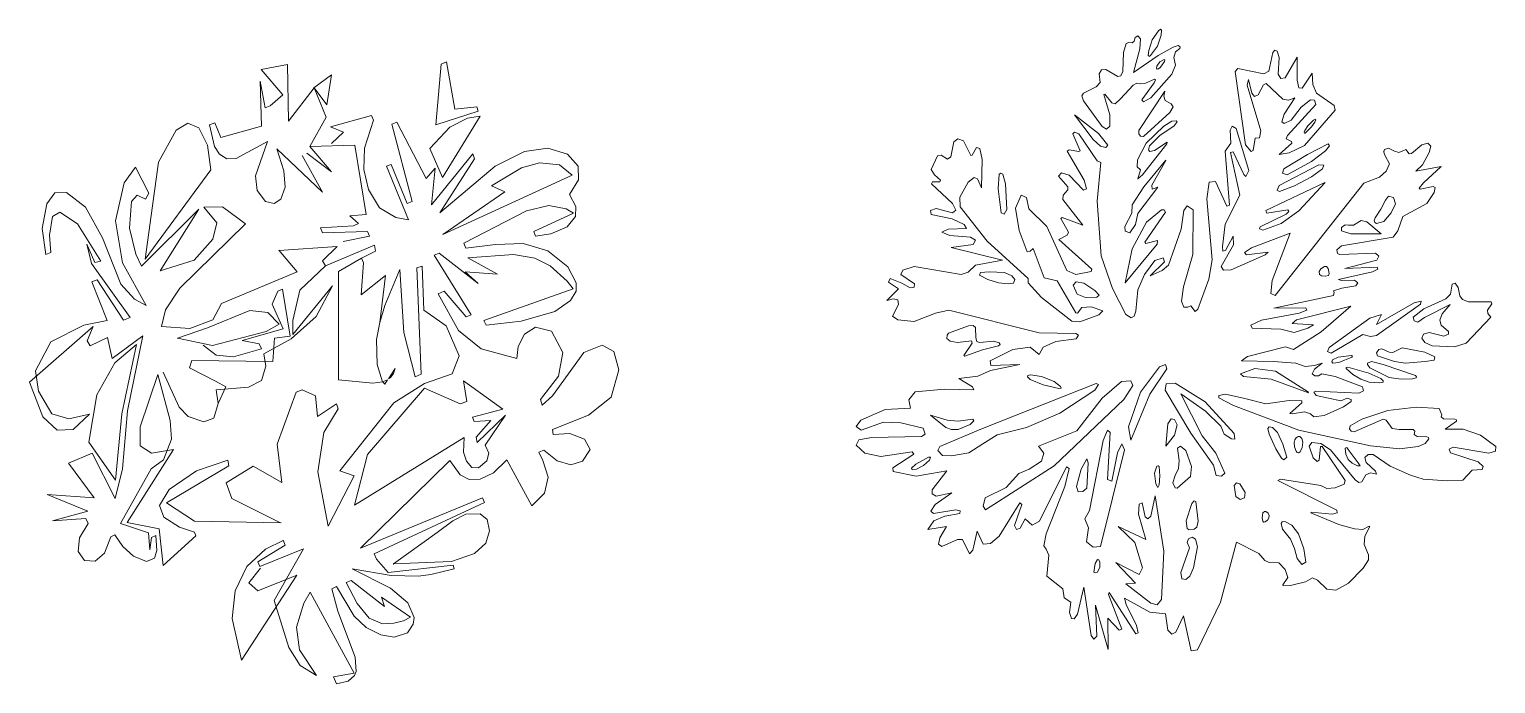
# Model space of a CAD drawing. Header units: millimetres. Extents: x -63086 to 144078, y -129912 to 13382.
# Drawn here: x 62177 to 64734, y -54727 to -53586 of the extents above; entities that cross this region are included whole.
import ezdxf

# ---------------------------------------------------------------- set-up
doc = ezdxf.new("R2010")
doc.units = ezdxf.units.MM
doc.layers.get('0').update_dxf_attribs({"lineweight": 0})
doc.layers.add('観葉植物', color=92, linetype='Continuous', lineweight=9)

# ---------------------------------------------------------------- blocks, each defined once
blk = doc.blocks.new('樹木平面（CAD素材.com）d3dfde2f')
at = {"color": 0, "linetype": 'ByBlock', "lineweight": -2}
for points in [[(-12.5, 340.8), (30.6, 308.6), (-7.3, 352.6), (20.8, 403.8), (-0.1, 455.1), (-44.9, 396.9), (-46.6, 495.6), (-92.3, 486.9), (-54.8, 442.6), (-76.6, 423.7), (-85.6, 419.9), (-94.1, 466.4), (-91.6, 388), (-162.6, 368.2), (-173.3, 393.8), (-182.5, 390.3), (-173.6, 352.9), (-164.7, 339.4), (-152.3, 331.4), (-135.9, 331.9), (-81.1, 361.1), (-102.1, 301.2), (-99.1, 276.1), (-84.9, 256.7), (-69.4, 253.1), (-58, 260.6), (-50.2, 281.6), (-53, 310.2), (-65.1, 348.5), (14.6, 272.7), (-20.8, 337.1)], [(286.2, 414.2), (283.8, 422), (245.4, 417.6), (230.7, 500.5), (221.7, 496.4), (212.5, 390.2), (286.2, 414.2), (285.5, 414.3)], [(-0.2, 454.8), (30.1, 477.7), (22.4, 425.3), (-0.1, 455.1)], [(-294.7, 156.2), (-271.1, 325.1), (-240.6, 381.3), (-220, 393.3), (-200.8, 385.1), (-185.8, 354.9), (-179.9, 311.7), (-294.7, 156.2), (-294.7, 156.5)], [(-54.1, -334.1), (-50.6, -342.6), (-98.2, -372), (-94.9, -380), (-18.6, -349.1), (-69.5, -439.1), (-43.9, -521.4), (-24.4, -552.3), (4.4, -569.8), (-25.4, -525), (-30.5, -486), (-17.7, -443.8), (-6.9, -424.8), (70.1, -565.7), (33.9, -572.1), (38.9, -584.3), (59.3, -580), (70.4, -570), (73.6, -562.8), (71.5, -538), (41.3, -457.7), (31, -418.6), (39.2, -414.8), (69.8, -466.3), (90.8, -486.4), (116.2, -499), (139.4, -503.3), (162.7, -495.5), (172.6, -480.7), (174.3, -468.6), (163.6, -443), (133.5, -417.8), (66.3, -384), (134.4, -395.6), (182.2, -396.7), (203.5, -393.6), (244.3, -384), (242.3, -377.5), (129, -390.6), (108.9, -367.1), (105, -357.9), (297.4, -268), (293.8, -260.2), (80.9, -348.1), (236.7, -194.8), (254.5, -219.8), (270.2, -228.4), (289.8, -227.4), (312.7, -216.7), (336.3, -193.8), (379.5, -274), (401.8, -252), (408.3, -224.3), (399, -195.2), (391.9, -180.4), (400.4, -177), (423.7, -195.5), (448, -202.7), (467.9, -196.2), (481.3, -176), (471.7, -157.8), (446.3, -148.2), (417.2, -149.9), (415.8, -141), (478.5, -116), (517.9, -84.5), (531.6, -36.9), (522.7, -4.7), (502.5, 6), (470.6, -6.4), (415.5, -82.4), (397.7, -98.5), (394.6, -88.6), (426.1, -48.2), (433.6, -6.4), (413.8, 30.3), (386.4, 37.8), (366.8, 25.1), (356.2, 3.6), (353.8, -17), (291.5, -0.2), (251.7, 31.6), (216.4, 95.7), (227.1, 100.2), (265.1, 55.6), (274, 59.1), (209.7, 162.9), (218.4, 166.5), (286, 113.5), (263.4, 134.3), (320, 130.2), (268.4, 158.5), (347.6, 164.4), (384.8, 157.8), (411.8, 144.3), (441.5, 118), (451.8, 104.5), (296.2, 49.3), (300.1, 40.8), (361.1, 48.1), (419.8, 65), (447, 84), (457, 100.2), (456.8, 114.6), (442.4, 142.5), (407.7, 170.8), (364.7, 183.3), (316.3, 182), (264.9, 175.1), (261.1, 183.8), (370.5, 240.4), (409.5, 249.6), (439.7, 243.9), (452.7, 236.6), (383.2, 204.4), (386.4, 196.1), (412.7, 200.5), (441.5, 212.8), (456.1, 230.4), (456.3, 248.2), (445.4, 269), (461.1, 294.3), (460.7, 318.3), (441.7, 339.1), (407.7, 349.6), (366.8, 343.9), (315.6, 318.3), (219.5, 236.8), (279.6, 331.1), (276.6, 339.6), (204.6, 250.9), (211, 314.7), (195.3, 296.9), (144.3, 395.3), (135.7, 391.6), (171.3, 256.9), (162.2, 253.2), (134.3, 321.3), (126.1, 318.3), (164.4, 224.5), (142.3, 228.6), (114, 245.5), (94.8, 277.9), (87, 312.8), (87.9, 349.6), (103.7, 398.7), (100, 406.7), (28.5, 386.8), (51.2, 377.5), (30.4, 357.8)], [(224.2, 298.7), (202.1, 349.2), (237, 386.4), (267.4, 402.2), (289.8, 405.4), (224.2, 298.7), (224.2, 299)], [(50.6, 187), (96.4, 196.1), (93.2, 204.6), (14.5, 201.8), (11, 210.7), (68.8, 214.5), (77.5, 218.2), (62.2, 231.9), (90.8, 233.8), (70.9, 354.8), (-7.3, 352.6), (-7.4, 352.7)], [(-57.2, -303.9), (-208.3, -300.8), (-257.6, -269), (-148.6, -204.2), (-150.2, -194.4), (-205.2, -212.9), (-253, -245.8), (-269.9, -273.6), (-262.2, -293.6), (-234.5, -311.1), (-208.8, -319.8), (-206.2, -326.5), (-263.2, -378.4), (-270.4, -314.2), (-325.9, -302.9), (-245.3, -175.9), (-283.3, -182.1), (-303.3, -169.3), (-303.3, -136.4), (-272.3, -45.3), (-250.9, -125.3), (-248.5, -158), (-262.9, -194), (-283.9, -209.4), (-337.9, -305), (-288.6, -321.4), (-286.5, -351), (-283.8, -329.3), (-276, -325.9), (-274.2, -352.2), (-278.5, -365.2), (-292.4, -370.9), (-314.8, -361.8), (-333.3, -345.3), (-347.3, -324.5), (-354.3, -328.4), (-365.3, -356.5), (-381.8, -370.7), (-400.3, -369.5), (-411.7, -354), (-409.4, -329.8), (-394.3, -304.7), (-398, -296.2), (-456.4, -300.3), (-394.5, -283.4), (-465.6, -254.2), (-383.8, -260.3), (-428.1, -199.6), (-386.8, -182.5), (-346.8, -261.3), (-334, -209.6), (-325.5, -108.3), (-298.8, 22.7), (-352.2, -16.9), (-360.5, 19.6), (-390.8, 4.7), (-395.9, 13.5), (-385.1, 38.6), (-496.6, -58.5), (-473, -118.6), (-447.8, -142.3), (-420.1, -141.2), (-391.8, -114), (-427.8, -122.2), (-457.6, -113.5), (-480.7, -73.9), (-485.8, -38.5), (-459.1, 11.9), (-401.6, 41.2), (-361, 49.4), (-387.7, 116.7), (-378.4, 119.8), (-332.2, 49.9), (-320.9, 54.1), (-388.2, 148.6), (-396.4, 182.5), (-382.6, 150.2), (-371.8, 152.7), (-412.9, 218), (-443.7, 238), (-456, 230.3), (-461.7, 197.9), (-459.1, 167.6), (-467.9, 164), (-474.5, 209.8), (-466.3, 252.9), (-451.9, 271.9), (-431.9, 272.5), (-398.5, 246.8), (-369.2, 193.3), (-337.3, 112.6), (-313.2, 86.4), (-292.6, 75.6), (-334.2, 149.6), (-346.6, 223.1), (-331.2, 289.4), (-311.6, 316.7), (-288.5, 271.4), (-294.2, 260.6), (-308.5, 267.8), (-318.3, 256.5), (-321.9, 210.3), (-311.1, 165.1), (-300.8, 144), (-201.1, 243.2), (-268.5, 135.8), (-209.4, 154.3), (-176.5, 191.3), (-169.8, 219.5), (-192.4, 246.8), (-159.5, 247.3), (-119.9, 218), (-234, 105.4), (-259.2, 67.9), (-266.4, 38.6), (-216.6, 35), (-176.5, 50.5), (-161.6, 78.7), (-29.5, 134.2), (-61.4, 171.7), (-61.4, 171.2)], [(224.4, 199.1), (450.3, 302.6), (428.1, 320.9), (393.4, 324.1), (361.9, 315.2), (309.6, 283.9), (332.4, 273.6), (224.8, 198.9)], [(-61.1, 171.2), (-61.4, 171.2), (40.2, 178.4), (14.5, 153.2), (20.1, 144.5), (105.4, 180.5), (107, 170.2), (82.8, 157.9), (42.7, 134.4), (42.4, -54.1), (102.7, -60.3), (119.8, -57.9), (123.2, -62), (128, -54.1), (119.1, -57.9), (110.2, -27.4), (108.8, 16.1), (114.7, 45.8), (114.6, 46.6)], [(-58.4, -303.9), (-143.3, -261.5), (-153.6, -234.2), (-106.3, -205), (-56.4, -233.2), (-64.2, -166.4), (-31.3, -76), (-21, -71.9), (2.7, -82.1), (6.2, -118.1), (39.1, -96), (42.2, -104.7), (17, -146.4), (6.8, -214.7), (24.7, -309.8), (70, -221.9), (44.8, -213.2), (138.8, -94.5), (192.3, -60.5), (240.6, -43.6), (252.9, -12.2), (230.3, 39.7), (191.3, 67.4), (188.7, 144), (179.4, 140.9), (186.6, -44.6), (176.3, -49.2), (156.3, 28.4), (149.6, 138.3), (123.4, 75.6), (114.7, 45.8), (124.4, 127.5), (82.3, 94.1), (86.4, 149.6), (82.8, 157.9)], [(-54.9, 103.9), (-41.5, 21.6), (-69.1, 18.2), (-72.1, -22.2), (-213.2, -20.6), (-217.1, -33.4), (-171, -57), (-154.2, -66.7), (-167.1, -95.8), (-170.5, -71.5), (-114.4, -67), (-91.7, -55.4), (-84.2, -30.7), (-87.6, -8.8), (-40, 17.2), (3.5, 56.3), (31.9, 109.7), (-36.9, 24.8), (-37.3, 49.4), (-24.9, 102.2), (20.1, 144.5), (19.6, 144.3)], [(-54.9, 103.6), (-63.1, 100.2), (-73.1, 77.6), (-53.9, 34.4), (-125.7, 14.3), (-95.7, 8.4), (-91.9, -0.3), (-140.7, -14.2), (-170.7, -11.3), (-193.7, 6.1)], [(-238, 18.1), (-185.9, 36.2), (-111.9, 66.4), (-80.8, 62.9), (-61.2, 42.7), (-83.8, 30), (-177.4, 5.4), (-238, 18.1), (-238, 17.7)], [(-393.1, -163.3), (-378.7, -80.6), (-347.8, -24.6), (-309.8, 7.3), (-335.5, -113.5), (-346.3, -229.6), (-393.1, -163.3), (-393.1, -162.8)], [(-263, -41), (-235.3, -102), (-219.5, -118.1), (-192.1, -127.3), (-174.7, -121.2), (-167.1, -95.8)], [(129.5, -52.4), (141.5, -34.8), (138.3, -43.3), (133.6, -49.6), (129.5, -52.4), (129.5, -52.4)], [(138.7, -375.5), (214.7, -320.7), (242.1, -300.1), (264.8, -288.5), (289.8, -288.1), (302.1, -298.1), (306.2, -317.6), (299.4, -339.2), (279.8, -357), (239.8, -371.4), (138.7, -375.5), (138.3, -376.2)], [(-54.2, -334.3), (-84.8, -349.8), (-117.4, -380), (-137.5, -422.3), (-143, -470.4), (-126.8, -543.5), (-30.2, -394.8), (-98.2, -422.3), (-114, -408.1), (-93.4, -383)], [(56.2, -407.9), (64.7, -404.3), (122.7, -449.7), (117.7, -433.5), (168.4, -468.4), (155.8, -474.4), (139.1, -478.9), (119.3, -480.1), (96, -469.8), (75, -444.7), (56.2, -407.9), (56.7, -407.7)]]:
    blk.add_lwpolyline(points, dxfattribs=at)
blk.add_lwpolyline([(254.6, -96.4), (192.6, -69), (93.3, -184.4), (70.6, -272.8), (261.5, -155), (260.4, -180.3), (265.6, -196.1), (275.2, -207), (286.8, -207.7), (301.2, -195.7), (305, -182), (298.5, -168), (333.8, -115.9), (284.4, -163.9), (282.7, -154.6), (308.1, -125.5), (278.9, -126.9), (276.5, -119.3), (329.3, -105.6), (260.4, -56), (266.3, -92.3)], close=True, dxfattribs=at)
blk = doc.blocks.new('樹木平面（CAD素材.com）4b1b56ac')
at = {"color": 0, "linetype": 'ByBlock', "lineweight": -2}
for points in [[(-125.4, 387.7), (-117.8, 383.1), (-112.1, 387.9), (-112, 408), (-122.9, 443.5), (-121.2, 443.8), (-108.5, 428.9), (-102.9, 427.2), (-93.4, 435.5), (-71.7, 459.8), (-65.3, 463.2), (-58.5, 462.1), (-50.1, 463.2), (-34.1, 470), (-32.7, 468.9), (-35.1, 463.5), (-56.3, 433.9), (-53.4, 430.7), (-40.7, 437.8), (-4.2, 478.9), (2.6, 494.7), (-0.6, 507.6), (2.3, 517.8), (9.8, 523.3), (10.5, 526.6), (7.2, 528.6), (-1.8, 526), (-28.2, 511.3), (-70.8, 481.9), (-59.7, 522.8), (-58.9, 540.2), (-63.4, 545.5), (-67.8, 542.9), (-69.9, 536.3), (-73.3, 533.6), (-79, 533.9), (-83.6, 532), (-88.3, 516.6), (-89.7, 483.2), (-92.9, 475.8), (-98.3, 474.9), (-118.9, 487), (-126.7, 486.3), (-130.8, 479.6), (-129.1, 464.2), (-135.9, 456.9), (-157.9, 445.6), (-161.2, 440.9), (-158.3, 432.1), (-125.4, 387.7), (-125.3, 387.7)], [(214.7, 508.3), (214.3, 468.3), (217.7, 455.1), (223.4, 454.6), (240.5, 480.7), (242.1, 460.8), (248.5, 445.5), (278.9, 424.3), (281, 416), (227.1, 354.6), (200.8, 341.6), (183.4, 338.4), (205.4, 358.5), (204.9, 361.4), (195.5, 366), (197.6, 372), (246.9, 426.1), (244.9, 433.2), (237.6, 434.3), (221.3, 421.1), (204.2, 398.7), (191.7, 393), (187.8, 395.7), (191.7, 409), (210.2, 437.7), (199.2, 433.4), (189.6, 435.2), (160.6, 462.6), (155.8, 460.1), (146.7, 442.5), (140.3, 439.8), (135.5, 445.5), (129.8, 469.7), (127.2, 459.4), (151, 380.2), (148.9, 367.8), (141.2, 367.2), (137.5, 345.5), (134.3, 344.1), (124.5, 355.3), (106.2, 483.4), (111.3, 488.9), (156.5, 479.3), (165.2, 483.9), (171.8, 516.5), (175.4, 520.9), (179.6, 518.8), (183.2, 508.1), (181.1, 478.8), (186.2, 471.1), (193.7, 472.5), (214.7, 508.3), (214.5, 508.1)], [(-61.7, 380.6), (-16.5, 449.2), (-17.9, 440.2), (-15.6, 432.8), (-5.2, 426.8), (-2, 422.1), (-7.5, 412.2), (-53.5, 369.9), (-58.8, 370.7), (-61.6, 374.8), (-61.7, 380.6), (-61.6, 380.9)], [(365.3, 344.1), (368, 336.1), (375.6, 322.6), (370, 309.6), (358.1, 299.3), (330.8, 288.9), (176.4, 93), (168.5, 96.1), (170.9, 119.1), (202.4, 201.3), (134.9, 175.9), (122.8, 167.9), (126.4, 163.8), (163.7, 168.4), (158.6, 163.6), (99.3, 137.8), (85.8, 136.9), (82.1, 143.3), (103.4, 181.4), (102.9, 196.5), (89.7, 171.4), (85.1, 169.8), (84, 178.4), (89, 217.3), (114.8, 268), (98.3, 342.2), (102.9, 343.3), (121.6, 303.8), (125.1, 300.2), (130.3, 310.7), (108.2, 383.8), (100.9, 388.3), (97.9, 381), (98.8, 358.4), (88.8, 344.5), (96.7, 250.2), (91.9, 248.8), (72.3, 291.5), (61.1, 290.3), (57, 261.6), (66, 154.7), (60.5, 121.1), (41, 69), (36.6, 64.6), (28.9, 74.6), (23.7, 72.4), (16.7, 72.4), (13, 82.8), (16.1, 107.6), (32.7, 164.3), (33, 242.2), (22.9, 249.2), (17, 241.3), (12.2, 208.6), (-9.7, 145.8), (-20.9, 136.6), (-41.9, 127.3), (-17, 151.3), (-19.3, 158.6), (-33.5, 153.8), (-52, 129.3), (-63.4, 102.8), (-66.6, 65.4), (-69.8, 56.5), (-74.8, 53.7), (-84.4, 59.4), (-107.3, 104.9), (-127.1, 162), (-134.4, 257.5), (-128.1, 324.6), (-134.2, 327.6), (-166.4, 374.9), (-173.7, 377.8), (-176.9, 374.9), (-164.1, 345.2), (-166, 343.8), (-182.9, 347), (-186.8, 344.5), (-156.8, 293.8), (-152.9, 278.7), (-158.4, 276.2), (-183.1, 302.5), (-196.3, 306.8), (-201.6, 301.1), (-185.4, 282.4), (-185.4, 276.9), (-193.8, 268), (-194.1, 260.2), (-159.3, 215.4), (-195.4, 228.7), (-197.7, 226.9), (-184.2, 203.3), (-186.8, 198.1), (-201.1, 190.3), (-143.4, 138.5), (-145, 134.4), (-171.4, 129.3), (-187.4, 136.6), (-222.2, 213.2), (-253.7, 244.2), (-257.3, 263.4), (-267.1, 267.5), (-277, 245.1), (-270.3, 206.1), (-256.6, 169.1), (-251.4, 170.2), (-245.7, 175), (-226.9, 123.4), (-203.9, 118.4), (-171.7, 62.4), (-168.5, 62), (-160.9, 72), (-144.7, 73.2), (-124.4, 65.8), (-131.5, 59.2), (-164.8, 47.1), (-178.3, 48), (-231.3, 89.4), (-254.8, 114.9), (-254.6, 122.3), (-326.3, 187.8), (-373.4, 247.4)], [(-173.7, 407.6), (-141.5, 365.1), (-128.5, 353.3), (-119.3, 350.8), (-115.5, 355.1), (-131.7, 375.2), (-173.7, 407.6), (-173, 407.4)], [(-63.5, 296.5), (-59, 311.7), (-64.5, 317.4), (-64, 329.5), (-48.6, 358.3), (-18.2, 388.2), (-4.2, 397), (3.6, 397.3), (5.1, 395.5), (0.1, 388.5), (-25.2, 372), (-42.8, 353.8), (-44.7, 346.9), (-42.5, 344), (-34.5, 345.8), (-12.5, 360.3), (-12.8, 357), (-55, 303.2), (-63.5, 296.5), (-63.8, 296.2)], [(229.2, 376.2), (239.4, 387.1), (245.2, 395), (247.2, 399.1), (246.2, 400.2), (242.9, 398.5), (233, 388.6), (227.9, 380.5), (226.7, 377.6), (227.3, 376.1), (229.1, 376), (229.2, 376)], [(-387.7, -251.5), (-415.1, -257.4), (-422.2, -253.3), (-422.2, -246.2), (-396.2, -212.8), (-450.2, -222.3), (-490.3, -214.2), (-490.7, -208.1), (-453.9, -183.8), (-456.9, -179.7), (-511.3, -187.8), (-539.3, -182.1), (-554.5, -168.2), (-550.1, -158.8), (-528.1, -154.7), (-440.4, -153.1), (-434.3, -149.3), (-438, -138.9), (-476.8, -129.1), (-507.2, -128.4), (-546, -142.3), (-554.8, -135.5), (-546.7, -124.7), (-504.2, -105.8), (-459.6, -103.8), (-462.7, -89.3), (-451.9, -75.1), (-400.6, -70.7), (-349.2, -71.7), (-351.9, -66.3), (-375.6, -51.8), (-342.2, -47.7), (-320.6, -37.9), (-268.9, -27.5), (-319.9, -29.2), (-321.2, -21.4), (-281.4, -1.5), (-251, 2.9), (-235.5, -10.3), (-228.4, 2.9), (-206.5, 12.3), (-171, 17.4), (-167, 23.8), (-171.7, 26.2), (-235.5, 27.5), (-392.8, 67), (-416.1, 62), (-453.5, 47.5), (-481.9, 50.5), (-491, 56.6), (-480.5, 76.8), (-481.9, 85.3), (-490, 86.9), (-501.1, 84.2), (-480.5, 104.2), (-498.4, 116.3), (-495.4, 122.7), (-475.1, 114.3), (-460.6, 106.2), (-453.2, 107.2), (-452.9, 113.3), (-476.8, 129.5), (-473.5, 137.2), (-453.5, 143.3), (-371.2, 129.1), (-359.4, 133.5), (-346.2, 145.7), (-299.3, 154.5), (-389.1, 176.7), (-350.7, 181.5), (-346.3, 189), (-355.5, 194.5), (-391.5, 197.6), (-405.2, 203), (-394.2, 208.5), (-362.4, 209.6), (-366.5, 216.7), (-387.2, 226.6), (-423.7, 234), (-425.2, 241.2), (-415, 244.7), (-386.4, 237.1), (-380.8, 241.6), (-386.4, 253.4), (-423.4, 287.3), (-421.7, 290.8), (-408.9, 291), (-407.6, 294.2), (-417.9, 303.5), (-423.6, 312.7), (-412.9, 336.4), (-406.5, 337.6), (-395.4, 330.6), (-389.6, 334.7), (-384.1, 361), (-377.1, 366), (-367.5, 362.4), (-354.9, 336.8), (-352.1, 337.3), (-344.5, 351.1), (-338.9, 349.3), (-335.1, 330.1), (-336.1, 280.8), (-342.8, 296.5), (-349.1, 298.4), (-359.1, 290.4), (-374.1, 264.5), (-373.4, 247.4), (-373.4, 247.4)], [(-387.6, -251.3), (-416.9, -271.9), (-424.3, -283.4), (-419.6, -287.5), (-380.5, -281), (-373, -282.7), (-374, -287.5), (-399.7, -292.2), (-418.9, -300.3), (-429.7, -315.5), (-397, -310.1), (-408.8, -330), (-410.8, -340.8), (-405.4, -345.2), (-378.1, -332.7), (-369, -333), (-357.2, -357.7), (-351.1, -351.6), (-343.7, -318.2), (-333.2, -340.8), (-320.4, -339.8), (-305.2, -326.9), (-269.4, -268.9), (-265.4, -271.9), (-278.2, -308.4), (-274.8, -315.5), (-268.7, -313.1), (-260, -296.6), (-247.5, -308), (-235, -300.6), (-187.7, -205.8), (-183, -208.8), (-190.4, -240.5), (-223.5, -323.2), (-227.6, -343.8), (-223.2, -349.9), (-218.8, -360.4), (-222.2, -396.5), (-194.1, -418.8), (-191.8, -434.6), (-180, -442.4), (-182.7, -459.9), (-178.9, -470.4), (-174.2, -471.4), (-168.8, -463.3), (-157.7, -415.7), (-144.9, -500.1), (-140.1, -506.9), (-134.7, -501.5), (-137.1, -447.1), (-115.1, -524.8), (-115.8, -470.1), (-95.9, -491), (-91.5, -489), (-114.8, -428.6), (-113.1, -425.2), (-66.9, -497.4), (-62.8, -495.7), (-65.9, -482.9), (-83.8, -446.4), (-86.8, -435), (-42.6, -459.6), (-15.2, -462.3), (-11.2, -491), (-4.1, -498.1), (2.7, -494.4), (16.2, -465.7), (29.7, -526.8), (40.5, -525.1), (81, -442.4), (108.8, -337.7), (147.8, -357.1), (158.4, -369.2), (165.7, -372.9), (182.8, -373.5), (193.7, -385), (198, -398.9), (189.3, -411.9), (189.9, -413.8), (203.1, -413.1), (228.8, -406.9), (241.3, -399.6), (249.9, -403.9), (266.3, -419.5), (282.1, -421.4), (303.8, -409), (329.4, -382.8), (338.7, -368.1), (339.1, -359.6), (331.6, -341.5), (332.4, -326.8), (341.2, -310.3), (340.1, -309.6), (329, -315.1), (314.6, -314.3), (287.1, -306.8), (238.6, -286.3), (239.1, -285.1), (275.8, -288.9), (284.1, -286.5), (283.7, -281.7), (180.7, -229.8), (185.3, -227.6), (256, -238.7), (266.5, -243.9), (280.9, -242.9), (296.2, -236.1), (298.2, -230), (258, -170.4), (255.3, -170.4), (252.9, -194.7), (249.4, -196.7), (242.2, -190.2), (235.3, -170), (240, -163.4), (255.9, -165.5), (272.5, -176.3), (315.9, -228.6), (322, -233.3), (327.4, -232.1), (334.2, -219.8), (342.6, -216.5), (352.8, -218.6), (351, -213.5), (335.1, -198.3), (332.5, -189.8), (338.1, -184.5), (346.8, -184.8), (376.5, -204.9), (412.3, -220.5), (434.5, -227.3), (476.1, -230.7), (503.5, -229.2), (519.6, -211.8), (536.9, -210.6), (539, -205.4), (529.9, -197.4), (482.2, -181.5), (479.7, -175.1), (486.3, -171.6), (549, -182.4), (560.4, -179), (560.7, -170.6), (534.4, -150.9), (504.3, -140.4), (472.8, -140.3), (492.4, -126.6), (492.6, -124.2), (489.4, -122.7), (469.8, -122.1), (465.7, -119), (466.8, -115.1), (462.4, -104.1), (422.1, -101.9), (372.9, -107.6), (327.4, -123), (307, -134.6), (305.8, -139.8), (308.5, -144), (313.8, -145.1), (364.2, -122.9), (369.6, -124.4), (380.4, -139.5), (392.5, -141.2), (416.7, -140.9), (419.8, -143.7), (418.8, -149.6), (423.9, -152.9), (440.4, -153.6), (443.7, -155.1), (444, -157.4), (437.7, -165.5), (425.4, -170.4), (392.8, -174.9), (342.6, -169.4), (217.2, -142.1), (160.3, -120.8), (103.3, -99), (78.1, -85.8), (78.1, -81.6), (89.3, -79.1), (123.5, -86.7), (159.7, -95.9), (200.3, -90.2), (222.7, -90.8), (222.4, -94.2), (201.5, -113.1), (205.6, -113.7), (227.4, -110.3), (237.9, -113.7), (243.3, -118.8), (261.6, -116.4), (295.6, -101.7), (308.8, -92), (308.8, -88.8), (301.8, -86.3), (290.7, -91.1), (247.6, -81.5), (243.3, -75.8), (247, -74), (322.2, -77.7), (330.3, -73.5), (328.4, -66.6), (281, -48.3), (257.4, -44.1), (251.8, -47.6), (245.2, -47.4), (240.8, -43.8), (244.8, -35.7), (258, -25.5), (244.9, -29.2), (228.5, -31.1), (212.3, -25), (172.4, -22.3), (117.3, -20.9), (127.7, -13.6), (194.3, 3.4), (208.1, -1.2), (256.6, 29.3), (308, 74.2), (213.5, 50.2), (205.9, 44.1), (242.9, 41.7), (233, 35.8), (209, 28), (186.1, 33.8), (136.1, 35.5), (133.9, 41), (152.1, 49.8), (218, 61.7), (231.1, 67.4), (229.9, 71.5), (173.8, 70.7), (278, 92.5), (279.2, 98.1), (278, 100.9), (292.6, 105.3), (317.1, 109.5), (320.3, 114.7), (314.5, 119.3), (291.7, 119), (286.8, 120.8), (345.7, 134), (355, 138.8), (354.3, 142.4), (297.8, 139.8), (353.4, 154.5), (357, 161.3), (351.4, 166.8), (288.8, 164.2), (284.8, 166), (283.6, 172.7), (292, 179.4), (382, 194.5), (390.2, 205.3), (398.7, 230.7), (440.9, 253.3), (453.7, 272.3), (455.4, 281.4), (451.9, 282.8), (428.9, 278.4), (427.4, 280.2), (435.1, 289.5), (465.6, 317.8), (421.7, 309.5), (433.3, 320.6), (444.9, 342.4), (447.8, 353.2), (442.4, 358.6), (432.1, 355.4), (414.1, 340.2), (410, 339.9), (403.8, 347.4), (398.9, 345.1), (391.7, 342.4), (384.4, 344.5), (373.9, 350), (366.8, 347.2), (365.4, 343.6)], [(189.1, 306.3), (197, 303.5), (239.4, 326.4), (263.9, 345.3), (271.1, 354), (268.8, 357.4), (232.4, 338.6), (191.5, 313.8), (189.1, 306.3), (189, 306.3)], [(-14.4, 328.8), (-53.2, 282.4), (-73.3, 250.7), (-74, 236.3), (-85.9, 213.2), (-85.2, 205), (-77.6, 202.3), (-67.6, 216.4), (-63.2, 235.8), (-28.5, 281.5), (-38.6, 278.5), (-38.8, 285.2), (-14.5, 328.3), (-14.4, 328.6)], [(179.5, 276.7), (183.4, 284.5), (252.3, 320.7), (260.8, 319.9), (258.5, 313.8), (239.3, 299.9), (210.1, 284), (183.8, 274.1), (179.3, 276.7)], [(-296.7, 234.7), (-292.1, 242.8), (-294, 287.3), (-299, 304.6), (-302.3, 306.4), (-305, 304.2), (-306.7, 278.9), (-301.7, 237), (-296.7, 234.7), (-296.5, 234.8)], [(263.1, 289.8), (217.4, 240.6), (186.5, 218.3), (154.5, 206.7), (148.7, 209), (150.1, 212.8), (195.6, 234.7), (199.9, 239), (198, 242), (161.8, 236.5), (160, 241.3), (263, 289.7), (262.9, 289.7)], [(353.1, 218.3), (365.7, 221.9), (378.7, 236.8), (386.2, 252.9), (382.7, 263.4), (374, 266.1), (368.4, 259.3), (360.5, 243.1), (350.3, 228), (348.9, 223), (349.9, 219.9), (352.9, 218.2), (352.9, 218.3)], [(-85.3, 115.1), (-73.4, 174.1), (-48.3, 220.4), (-22, 242.1), (-17.2, 242.1), (-15, 238), (-51.3, 185.7), (-49.7, 183.2), (-29.1, 188.9), (-29.4, 182.5), (-85.3, 115.1), (-85.1, 115.1)], [(361.2, 200.4), (336.2, 221.3), (326.2, 223.6), (312.8, 215.5), (304.1, 215.2), (298.5, 216.3), (291.9, 211.4), (291.9, 205.6), (307.9, 200.1), (361.2, 200.4), (360.8, 200.6)], [(257.1, 126.9), (264.2, 126.3), (269.3, 127.7), (270.1, 131.3), (268.4, 140.1), (265.5, 143.4), (261.9, 143.6), (256, 139.1), (253.1, 134.4), (253.2, 129.6), (257.1, 126.9), (257.1, 127.1)], [(481.2, 77.2), (467.4, 61), (463.5, 50), (465.6, 40.9), (478.6, 30.1), (478.3, 25.1), (470.1, 22.1), (445, 28.3), (434.8, 25.1), (431.8, 18.1), (436.9, 11), (450.1, 5.2), (489.1, 3.5), (509.2, 9.5), (552, 55.1), (547, 61.4), (546.6, 67), (553.9, 78.5), (553, 82), (513.6, 81.8), (502.9, 85.6), (498.4, 92.3), (495.3, 107), (490, 114.1), (485.1, 112.3), (481.9, 95.2), (473.8, 87.1), (435.4, 69.7), (417.1, 55.1), (418.3, 48.4), (424.9, 46.4), (436.3, 54.4), (481.2, 77.2), (480.7, 76.9)], [(270.3, 1.9), (341.5, 53.5), (361.7, 59.9), (352.6, 42.4), (418.4, 79.8), (430.9, 82.9), (429.6, 77.8), (352.6, 23.1), (342.2, 21.1), (329.3, 24.8), (274, -7.9), (267.6, -5.2), (270.3, 1.9), (270.6, 2.2)], [(-365, -13), (-334.1, -2.2), (-306.3, 4.8), (-303.7, 7.5), (-305.1, 10.4), (-314.8, 13), (-339.8, 10.5), (-344.3, 12.4), (-345.9, 19.2), (-346.3, 36.9), (-350.4, 40.4), (-358.6, 39.7), (-393.5, 27.2), (-396.1, 23.4), (-396.2, 18), (-390.8, 13), (-377.8, 10.5), (-353.6, 13.7), (-352.5, 9.7), (-366.7, -11.9), (-365, -13), (-364.9, -12.9)], [(454.5, -14.5), (437, -6), (397.9, 1.2), (381.1, -6.8), (375.2, -6), (362.4, -0.1), (357.1, -1.3), (352.7, -7.5), (354.7, -12.2), (384, -22.6), (403.3, -25.1), (438, -22.5), (453.3, -19.9), (454.5, -14.5), (454.3, -14.5)], [(311.2, -12.8), (309.6, -15), (287.2, -24.2), (276.7, -25), (274.7, -22.7), (276.1, -19.6), (286.2, -15), (309, -12.1), (311.2, -12.8), (311.1, -12.8)], [(374.8, -50.1), (395.7, -53.3), (415.9, -52.7), (422.1, -50.8), (422.8, -48.9), (421, -46.9), (364.2, -27.3), (343.9, -22.6), (337.1, -25.3), (336.9, -27.7), (341.2, -33.2), (374.8, -50.1), (374.4, -50.1)], [(-250.9, -53.6), (-228.6, -63), (-200.9, -69.5), (-197.1, -68.8), (-198.1, -65.8), (-209.1, -57.1), (-231.5, -48.6), (-250.3, -45.7), (-255.5, -46.7), (-255.7, -49.3), (-250.9, -53.6), (-250.9, -53.4)], [(234.1, -76), (177, -39.2), (140.9, -34.8), (115.6, -43.6), (120.7, -48.3), (169.3, -53.3), (234.4, -76.8), (233.4, -76.6)], [(302.8, -32.3), (339.3, -42.6), (360.3, -52.2), (364.3, -56), (364.2, -58.3), (358.7, -59.7), (340.3, -58.5), (325.7, -53.1), (311.5, -45), (299.9, -34.7), (299.9, -32.7), (302.8, -32.3), (302.9, -32.2)], [(-329.3, -281.2), (-209.1, -204.3), (-87.9, -88.8), (-72.1, -64.5), (-75.4, -56.1), (-91.6, -57.5), (-125.4, -86.5), (-169.9, -143.2), (-236.8, -169.9), (-227.3, -182), (-231.4, -196.2), (-253, -210.4), (-271.2, -217.8), (-292.8, -242.1), (-329.6, -260.3), (-333, -274.5), (-329.3, -281.2), (-329.6, -280.6)], [(-14.8, -170.1), (-11, -131.3), (-5.3, -122.4), (0.7, -123.8), (5.5, -133.1), (0.7, -150.9), (-14.8, -170.1), (-14.8, -170)], [(-128.2, -344.9), (-86.7, -176.3), (-91.2, -166.1), (-98.8, -181.8), (-108.9, -231), (-116.5, -228.4), (-111.5, -146.4), (-116, -142.3), (-124.1, -160.1), (-147.4, -282.1), (-156, -296.8), (-149.4, -312.5), (-153, -336.8), (-141.3, -346.4), (-128.2, -344.9), (-128.5, -344.8)], [(171.2, -137.6), (180, -146.2), (189.7, -166.3), (196.2, -189.4), (191, -193.7), (187.2, -190.9), (177.1, -174.6), (165.4, -148.9), (163.3, -139.1), (165.8, -136.5), (171.2, -137.6), (171.1, -137.7)], [(165.7, -136.7), (165.8, -136.7)], [(216.8, -181.8), (219.6, -180.1), (223.2, -172.1), (224.3, -163), (222.8, -156.4), (219.4, -153.3), (216.3, -153), (212.8, -155.2), (210.7, -159), (209.5, -163.9), (210, -171.1), (212.7, -178.7), (214.6, -181.2), (216.7, -181.9), (216.7, -181.8)], [(324.1, -204.6), (320.7, -199.2), (303.7, -176.1), (301, -172.5), (298.5, -173.5), (299.2, -183.7), (303.7, -193.1), (310.6, -199.8), (319.8, -204.5), (324.1, -204.6), (323.9, -204.6)], [(-458.3, -208.3), (-450.4, -201.3), (-428.6, -189.1), (-425, -189.5), (-426.9, -194.7), (-436.9, -203.6), (-449.6, -210), (-457, -211.1), (-458.3, -208.3), (-458.3, -208.2)], [(-26.2, -205.7), (-24.8, -221.8), (-26, -237.3), (-28.6, -242.1), (-32.2, -235.6), (-34.3, -217.3), (-30.4, -205.1), (-28.1, -204.3), (-26.2, -205.7), (-26.3, -205.8)], [(34.7, -265.1), (30.7, -269.8), (21.2, -300.2), (22.6, -313.4), (26.4, -316), (35.1, -315), (39.4, -311.1), (41.9, -300.8), (38, -266.6), (34.7, -265.1), (34.8, -265.2)], [(154.7, -300.7), (153.5, -294.8), (154.7, -286.3), (157.3, -283.9), (160.1, -284), (163.9, -287), (165.5, -290.9), (165.3, -295.2), (162.7, -299.3), (158.7, -302.1), (155.9, -302.3), (154.7, -300.7), (154.6, -300.6)], [(222.8, -376.7), (229.4, -372.3), (226.3, -349.3), (216.8, -322.9), (205.1, -307.8), (192.8, -301.3), (188.6, -302), (186.4, -304.9), (189.2, -314.7), (203, -332.3), (209.7, -348.5), (214.3, -365.9), (222.8, -376.7), (222.8, -376.6)], [(31.6, -328.5), (37.2, -332.5), (40.4, -345.8), (33.8, -382.1), (27.4, -396.9), (20.5, -402.4), (13.2, -401.3), (11.9, -390.3), (26.8, -347.3), (22.6, -338.3), (24.7, -331.6), (31.6, -328.5), (31.6, -328.6)], [(-140.1, -389.5), (-137.6, -374.7), (-133.5, -367.9), (-131.3, -368.3), (-129.6, -372.2), (-129.9, -380.9), (-134, -389.5), (-138, -391), (-140.2, -389.5)]]:
    blk.add_lwpolyline(points, dxfattribs=at)
for points in [[(-41, 511.1), (-29.1, 527.8), (-22.9, 546.9), (-22.2, 555.4), (-23.9, 557), (-27.6, 554.5), (-38.5, 538.8), (-44.4, 520.3), (-45.4, 511.5), (-43.9, 510), (-43.8, 509.8)], [(-30.5, 492.7), (-24.9, 500.1), (-17.5, 504.5), (-16, 503.7), (-16.6, 500.9), (-24, 490.9), (-27.5, 488), (-29.7, 487.8), (-31, 489.4)], [(-325, 120.8), (-306.1, 115.1), (-289.6, 112.9), (-280.2, 114.5), (-278, 120.4), (-283.2, 127.3), (-295.9, 132.7), (-322.5, 134.1), (-337.9, 132.9), (-339.3, 128.1)], [(-169.4, 95), (-154.5, 89.4), (-134.7, 90.1), (-131.1, 93.2), (-138.1, 101.3), (-157.5, 114.2), (-170.7, 116.4), (-175.9, 110.8)], [(-42.3, -79.5), (-12.8, -34.9), (-15.1, -27.7), (-25.7, -31.8), (-58.7, -75.7), (-79.9, -136.4), (-75.4, -159.6)], [(-337.4, -140.3), (-135.8, -60.5), (-132.2, -62.7), (-138.5, -72.2), (-199.7, -112.2), (-257.3, -137.6), (-308.6, -150.2), (-333.8, -165.8), (-358.1, -181.5), (-388.1, -186.7), (-403.8, -186.3), (-412.4, -177.7), (-408.5, -170.5)], [(88.1, -217.3), (72.9, -182.5), (48.6, -152.1), (11.4, -78.5), (54.6, -108.9), (81.6, -135.3), (87, -149.1), (100.2, -157.5), (106, -157.9), (104.9, -148.1), (54, -92.7), (2, -60), (-14.2, -61.3), (-15.9, -72.5), (29, -147.1), (68.5, -203.1), (73.5, -221), (82.7, -222.3)], [(-398.2, -137.4), (-388.3, -140.9), (-376.9, -140.9), (-355.6, -132.2), (-349.4, -126), (-351.2, -122.9), (-376.5, -126.2), (-395.8, -124.6), (-424.9, -116.2)], [(11, -169.9), (20.1, -177.3), (30.2, -205.7), (28.2, -223.1), (5.5, -243), (1.9, -242.8), (-2.2, -234.1), (2, -220.9), (7.8, -209.2), (8.8, -194.8), (6, -173.5)], [(-149.9, -199.1), (-152.6, -243), (-159.3, -249.1), (-167.4, -249.8), (-170.5, -240.6), (-162.4, -210.3), (-152.6, -192)], [(114.6, -235.9), (124, -250.9), (122.8, -259.9), (114.9, -263), (107.8, -257.7), (104.4, -238.5), (108.6, -233.7)], [(-17.8, -353.3), (-22, -437.7), (-29.9, -447), (-40.7, -444), (-84.1, -410.1), (-67.2, -408.9), (-101.7, -372.9), (-60.9, -393.8), (-55.3, -382.1), (-68.8, -338.3), (-97.4, -309.9), (-49.5, -332.6), (-62.4, -288.9), (-61, -270.9), (-56.1, -268.8), (-50.8, -293), (-45.9, -296.6), (-40.5, -291.9), (-33, -256.6)]]:
    blk.add_lwpolyline(points, close=True, dxfattribs=at)

msp = doc.modelspace()

# ---------------------------------------------------------------- block references
at = {"layer": '観葉植物', "ltscale": 10}
for name, p in [('樹木平面（CAD素材.com）4b1b56ac', (64173.3368, -54143.0473)), ('樹木平面（CAD素材.com）d3dfde2f', (62673.3368, -54143.0473))]:
    msp.add_blockref(name, p, dxfattribs=at)

doc.saveas('drawing.dxf')
